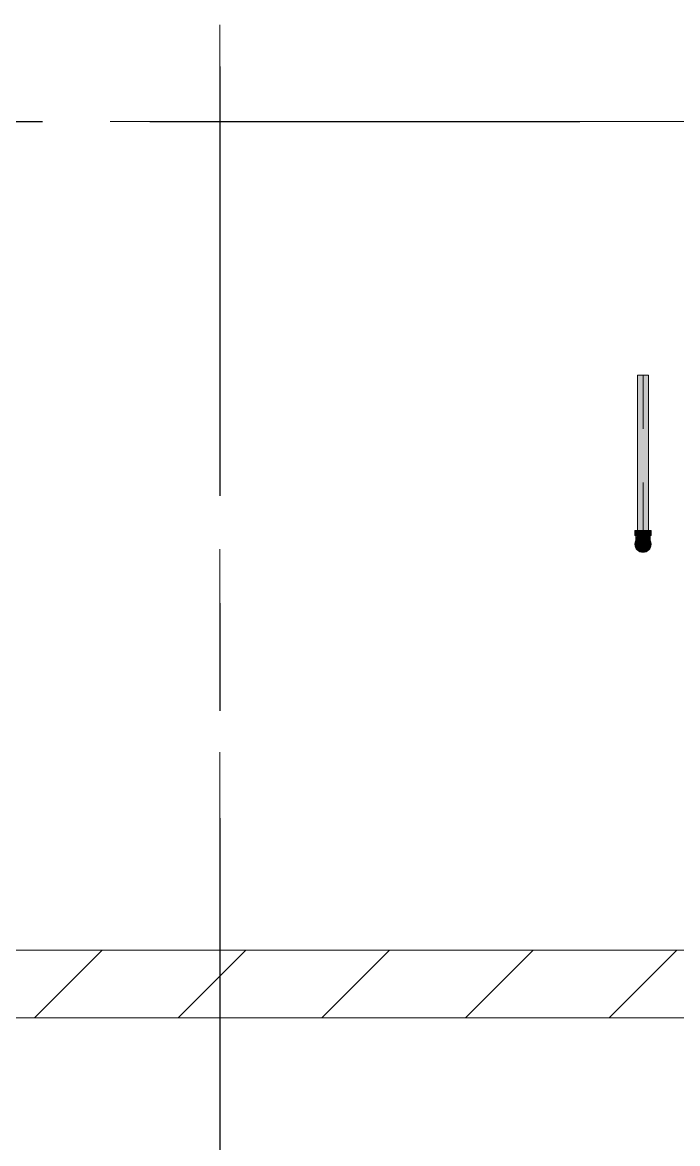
# Model space of a CAD drawing. Header units: millimetres. Extents: x -4000 to 187956, y -58990 to 162485.
# Drawn here: x 49917 to 51852, y 22428 to 25743 of the extents above; entities that cross this region are included whole.
import ezdxf

# ---------------------------------------------------------------- set-up
doc = ezdxf.new("R2010")
doc.units = ezdxf.units.MM
for name, pattern in [('Dash 1_16_', [317.5, 158.75, -158.75]), ('Grid Line', [2222.5, 1270, -317.5, 317.5, -317.5]), ('Grid Line 12_5mm', [2150, 1250, -300, 300, -300])]:
    doc.linetypes.add(name, pattern=pattern)
for name, color, linetype, lineweight in [('A-WALL', 113, 'Continuous', 13), ('A-WALL-PATT', 111, 'Continuous', 13), ('F-SPRN', 3, 'Continuous', 9), ('P-PIPE', 3, 'Continuous', 9), ('P-PIPE-CNTR', 3, 'Continuous', 9), ('S-GRID', 1, 'Continuous', 30)]:
    doc.layers.add(name, color=color, linetype=linetype, lineweight=lineweight)

# ---------------------------------------------------------------- blocks, each defined once
blk = doc.blocks.new('CMF2_NHAXUONG_A_rvt-1-FFS - TANG 1')
at = {"layer": 'A-WALL-PATT', "lineweight": 9}
h = blk.add_hatch(dxfattribs=at)
h.set_pattern_fill('FP_12', color=250, style=0, pattern_type=2)
h.set_pattern_definition([(45, (0, 0), (-212.132, 212.132), [])])
h.paths.add_polyline_path([(123099.8, 22800), (123099.8, 23000), (43099.8, 23000), (43099.8, 22800), (122899.8, 22800)])
at = {"layer": 'A-WALL', "color": 50, "lineweight": 15}
for p, q in [((123099.8, 23000), (43099.8, 23000)), ((43099.8, 22800), (67899.8, 22800))]:
    blk.add_line(p, q, dxfattribs=at)
at = {"layer": 'A-WALL', "color": 35, "lineweight": 15}
for p, q in [((71984.8, 23000), (43099.8, 23000)), ((43099.8, 22800), (67899.8, 22800))]:
    blk.add_line(p, q, dxfattribs=at)
at = {"layer": 'S-GRID', "linetype": 'Grid Line 12_5mm', "lineweight": 9}
for p, q in [((50500, 161185.2), (50500, -16487.4)), ((-824.3, 25450), (183641.1, 25450))]:
    blk.add_line(p, q, dxfattribs=at)
blk = doc.blocks.new('Sprinkler_Up - DN20-V518-FFS - TANG 1')
at = {"layer": 'F-SPRN', "transparency": 33554534}
for points in [[(-13.5, 0), (-3.9, 0.7), (-1.7, 2.9), (-1.2, 3.5), (-0.6, 4), (0.6, 4), (1.2, 3.5), (1.7, 2.9), (4.6, 0), (22.2, 0), (18, 13.1), (6.9, 21.2), (-6.9, 21.2), (-18, 13.1), (-22.2, 0)], [(0, -21.2), (6.9, -21.2), (18, -13.1), (22.2, 0), (3.9, -0.7), (1.7, -2.9), (1.2, -3.5), (0.6, -4), (-0.6, -4), (-1.2, -3.5), (-1.7, -2.9), (-4.6, 0), (-22.2, 0), (-18, -13.1), (-6.9, -21.2)], [(0, -16.7), (4.3, -16.1), (11.8, -11.8), (16.1, -4.3), (16.1, 4.3), (11.8, 11.8), (8.3, 14.4), (0, 16.7), (-4.3, 16.1), (-11.8, 11.8), (-16.1, 4.3), (-16.1, -4.3), (-11.8, -11.8), (-8.3, -14.4)], [(0, -15.6), (7.8, -13.5), (13.5, -7.8), (15.1, -4), (15.1, 4), (13.5, 7.8), (7.8, 13.5), (0, 15.6), (-7.8, 13.5), (-11, 11), (-15.1, 4), (-15.1, -4), (-11, -11), (-7.8, -13.5)], [(-10.9, -5.5), (-10.9, 5.4), (-14.5, 5.4), (-14.5, -5.5)], [(-7.7, -5.5), (-7.7, 5.4), (-10.9, 5.4), (-10.9, -5.5)], [(0, -5.5), (0, 5.4), (-7.7, 5.4), (-7.7, -5.5)], [(0, 0), (5.7, 0), (2.9, 4.9), (-2.9, 4.9), (-5.7, 0)], [(2.9, -4.9), (5.7, 0), (-5.7, 0), (-2.9, -4.9)], [(-4.6, 0), (4.6, 0), (0, 4.6)], [(0, -4.6), (4.6, 0), (-4.6, 0)], [(0, -2.6), (1.3, 0), (-1.8, 0)], [(-1.3, 0), (1.8, 0), (0, 2.6)], [(7.7, -5.5), (7.7, 5.4), (0, 5.4), (0, -5.5)], [(10.9, -5.5), (10.9, 5.4), (7.7, 5.4), (7.7, -5.5)], [(14.5, -5.5), (14.5, 5.4), (10.9, 5.4), (10.9, -5.5)]]:
    blk.add_hatch(color=1, dxfattribs=at).paths.add_polyline_path(points)
at = {"layer": 'F-SPRN', "color": 1}
for p, q in [((-11.5, 5.4), (-14.5, 5.4)), ((-14.5, 5.4), (-11.3, 5.4)), ((-14.5, 5.4), (-14.5, 3.7)), ((-14.5, 3.3), (-14.5, 0)), ((-11.5, 5.4), (-11.5, 4)), ((-10.9, 1.9), (-10.9, 3.6)), ((-10.8, 5.4), (-8, 5.4)), ((-8.1, 5.4), (-10.8, 5.4)), ((-8.1, 5.4), (-8.1, 2.8)), ((-8.1, 2.5), (-8.1, 0.7)), ((-7.7, 4.8), (-7.7, 2.7)), ((-7.7, 4.8), (-7.7, 2.7)), ((-7.7, 2.1), (-7.7, 0.5)), ((-7.7, 2.1), (-7.7, 0.5)), ((-6.7, 5.4), (-4.7, 5.4)), ((-5.8, 3.8), (-5.8, 2.2)), ((-2.1, 0), (-2.1, 0)), ((-2.1, 0), (-2.1, -0.1)), ((0, 2.1), (-0.1, 2.1)), ((0.1, 2.1), (0, 2.1)), ((2.1, 0), (2.1, 0.1)), ((2.1, 0), (2.1, 0)), ((4.7, 5.4), (6.5, 5.4)), ((7.7, 5.4), (10.8, 5.4)), ((7.7, 5.2), (7.7, 2.7)), ((7.7, 5.2), (7.7, 2.7)), ((7.7, 2.3), (7.7, 0.5)), ((7.7, 2.3), (7.7, 0.5)), ((10.8, 5.4), (8.1, 5.4)), ((8.1, 5.4), (8.1, 2.8)), ((8.1, 2.5), (8.1, 0.4)), ((10.9, 5.4), (14.5, 5.4)), ((10.9, 3.6), (10.9, 0.2)), ((14.5, 5.4), (11.5, 5.4)), ((11.5, 5.4), (11.5, 4)), ((11.5, 3), (11.5, 0.2)), ((14.5, 5.4), (14.5, -5.5)), ((-14.5, -1.3), (-14.5, -3.7)), ((-11.1, -5.5), (-14.5, -5.5)), ((-14.5, -5.5), (-11.5, -5.5)), ((-10.9, -2.6), (-10.9, -1.3)), ((-10.8, -5.5), (-8.1, -5.5)), ((-7.8, -5.5), (-10.8, -5.5)), ((-8.1, -4.2), (-8.1, -5.5)), ((-7.7, -2.7), (-7.7, -4)), ((-7.7, -2.7), (-7.7, -4)), ((-7, -5.5), (-5.8, -5.5)), ((-4.8, -5.5), (-7, -5.5)), ((-5.8, -2.3), (-5.8, -3.8)), ((-2.1, -0.3), (-2, -0.4)), ((-2, -0.4), (-2, -0.5)), ((-2, -0.5), (-2, -0.6)), ((-2, -0.6), (-2, -0.7)), ((-2, -0.7), (-1.9, -0.7)), ((-1.9, -0.7), (-1.9, -0.8)), ((-1.9, -0.8), (-1.9, -0.9)), ((-1.9, -0.9), (-1.8, -1)), ((-1.8, -1), (-1.8, -1.1)), ((-1.8, -1), (-1.8, -1)), ((-1.8, -1.1), (-1.7, -1.2)), ((-1.7, -1.2), (-1.6, -1.3)), ((-1.7, -1.2), (-1.7, -1.2)), ((-1.6, -1.3), (-1.6, -1.4)), ((-1.6, -1.4), (-1.5, -1.4)), ((-1.5, -1.4), (-1.4, -1.5)), ((-1.4, -1.5), (-1.3, -1.6)), ((-1.4, -1.5), (-1.4, -1.5)), ((-1.3, -1.6), (-1.3, -1.7)), ((-1.3, -1.7), (-1.2, -1.7)), ((-1.2, -1.7), (-1.1, -1.7)), ((-1.1, -1.7), (-1.1, -1.8)), ((-1.1, -1.8), (-1, -1.8)), ((-1, -1.8), (-0.9, -1.9)), ((-0.9, -1.9), (-0.8, -1.9)), ((-0.8, -1.9), (-0.7, -2)), ((-0.8, -1.9), (-0.8, -1.9)), ((-0.7, -2), (-0.6, -2)), ((-0.6, -2), (-0.5, -2)), ((-0.5, -2), (-0.4, -2)), ((-0.4, -2), (-0.3, -2.1)), ((-0.4, -2), (-0.4, -2)), ((-0.3, -2.1), (-0.2, -2.1)), ((-0.2, -2.1), (-0.1, -2.1)), ((-0.1, -2.1), (0, -2.1)), ((0, -2.1), (0.1, -2.1)), ((0.1, -2.1), (0.2, -2.1)), ((0.1, -2.1), (0.1, -2.1)), ((0.2, -2.1), (0.3, -2.1)), ((0.3, -2.1), (0.4, -2)), ((0.4, -2), (0.5, -2)), ((0.5, -2), (0.6, -2)), ((0.6, -2), (0.7, -2)), ((0.6, -2), (0.6, -2)), ((0.7, -2), (0.8, -1.9)), ((0.8, -1.9), (0.9, -1.9)), ((0.9, -1.9), (1, -1.8)), ((0.9, -1.9), (0.9, -1.9)), ((1, -1.8), (1.1, -1.8)), ((1.1, -1.8), (1.2, -1.7)), ((1.2, -1.7), (1.3, -1.6)), ((1.2, -1.7), (1.2, -1.7)), ((1.3, -1.6), (1.4, -1.6)), ((1.4, -1.5), (1.5, -1.5)), ((1.4, -1.6), (1.4, -1.5)), ((1.5, -1.4), (1.6, -1.3)), ((1.5, -1.5), (1.5, -1.4)), ((1.6, -1.3), (1.7, -1.2)), ((1.6, -1.3), (1.6, -1.3)), ((1.7, -1.1), (1.8, -1.1)), ((1.7, -1.2), (1.7, -1.1)), ((1.8, -1), (1.9, -0.9)), ((1.8, -1.1), (1.8, -1)), ((1.9, -0.8), (2, -0.7)), ((1.9, -0.8), (1.9, -0.8)), ((1.9, -0.9), (1.9, -0.8)), ((2, -0.4), (2.1, -0.3)), ((2, -0.5), (2, -0.4)), ((2, -0.5), (2, -0.5)), ((2, -0.6), (2, -0.5)), ((2, -0.7), (2, -0.6)), ((2.1, -0.1), (2.1, 0)), ((2.1, -0.2), (2.1, -0.1)), ((2.1, -0.3), (2.1, -0.2)), ((7, -5.5), (4.8, -5.5)), ((5.8, -2.2), (5.8, -3.8)), ((5.8, -5.5), (7, -5.5)), ((7.7, -0.5), (7.7, -2.3)), ((7.7, -0.5), (7.7, -2.3)), ((7.7, -2.7), (7.7, -5.4)), ((7.7, -2.7), (7.7, -5.4)), ((10.8, -5.5), (7.7, -5.5)), ((8.1, -0.4), (8.1, -2.5)), ((8.1, -2.8), (8.1, -5.5)), ((8.1, -5.5), (10.8, -5.5)), ((10.9, -0.2), (10.9, -3.6)), ((14.5, -5.5), (10.9, -5.5)), ((11.5, -0.2), (11.5, -3)), ((11.5, -4), (11.5, -5.5)), ((11.5, -5.5), (14.5, -5.5))]:
    blk.add_line(p, q, dxfattribs=at)
at = {"layer": 'F-SPRN', "color": 1, "flags": 128}
for points in [[(-0.6, 2), (-0.7, 2), (-0.8, 1.9), (-0.9, 1.9), (-0.9, 1.9), (-1, 1.8), (-1.1, 1.8), (-1.2, 1.7), (-1.2, 1.7), (-1.3, 1.6), (-1.4, 1.6), (-1.4, 1.5), (-1.5, 1.5), (-1.5, 1.4), (-1.6, 1.3), (-1.6, 1.3), (-1.7, 1.2), (-1.7, 1.1), (-1.8, 1.1), (-1.8, 1), (-1.9, 0.9), (-1.9, 0.8), (-1.9, 0.8), (-2, 0.7), (-2, 0.6), (-2, 0.5), (-2, 0.5), (-2, 0.4), (-2.1, 0.3), (-2.1, 0.2), (-2.1, 0.1), (-2.1, 0)], [(-0.5, 2), (-0.6, 2), (-0.6, 2)], [(-0.1, 2.1), (-0.1, 2.1), (-0.2, 2.1), (-0.3, 2.1), (-0.4, 2), (-0.5, 2)], [(0.8, 1.9), (0.7, 2), (0.6, 2), (0.5, 2), (0.4, 2), (0.4, 2), (0.3, 2.1), (0.2, 2.1), (0.1, 2.1)], [(2.1, 0.1), (2.1, 0.2), (2.1, 0.2), (2.1, 0.3), (2, 0.4), (2, 0.5), (2, 0.6), (2, 0.7), (1.9, 0.7), (1.9, 0.8), (1.9, 0.9), (1.8, 1), (1.8, 1), (1.8, 1.1), (1.7, 1.2), (1.7, 1.2), (1.6, 1.3), (1.6, 1.4), (1.5, 1.4), (1.4, 1.5), (1.4, 1.5), (1.3, 1.6), (1.3, 1.7), (1.2, 1.7), (1.1, 1.7), (1.1, 1.8), (1, 1.8), (0.9, 1.9), (0.8, 1.9), (0.8, 1.9)], [(-2.1, -0.1), (-2.1, -0.2), (-2.1, -0.2), (-2.1, -0.3)]]:
    blk.add_lwpolyline(points, dxfattribs=at)
at = {"layer": 'F-SPRN', "color": 1}
for radius, start, end in [(22.2, 360, 180), (21.9, 165.6773, 179.2615), (21.9, 144.7698, 164.8151), (21.9, 126.6942, 143.2701), (16.7, 167.6802, 180), (16.7, 167.6802, 180), (16.7, 155.3879, 164.9693), (16.7, 155.3879, 164.9693), (15.6, 166.4265, 180), (15.6, 166.4265, 180), (15.6, 150.9409, 165), (15.6, 159.6139, 165), (16.7, 136.7213, 149.931), (16.7, 136.7213, 149.931), (15.6, 150.9409, 156.3845), (15.6, 138.4214, 150), (15.6, 138.4214, 150), (21.9, 108.2621, 125.7507), (16.7, 121.4181, 130.5751), (16.7, 121.4181, 130.5751), (15.6, 120.5262, 133.2078), (15.6, 120.5262, 133.2078), (16.7, 106.5995, 120), (16.7, 106.5995, 120), (15.6, 114.4363, 119.9813), (15.6, 114.4363, 119.9813), (21.9, 99.348, 107.901), (4.63, 155.7832, 180), (4.63, 155.7832, 180), (16.7, 96.4143, 105), (16.7, 96.4143, 105), (4.63, 109.0192, 138.2703), (4.63, 109.0192, 138.2703), (21.9, 90.145, 98.8503), (15.6, 95.5762, 100.6843), (15.6, 95.5762, 100.6843), (2.56, 109.0192, 168.8278), (2.56, 109.0192, 168.8278), (2.04, 109.0192, 180), (16.7, 83.0684, 90), (16.7, 83.0684, 90), (4.63, 17.9592, 90), (4.63, 17.9592, 90), (3.81, 57.0577, 90), (2.56, 14.5599, 90), (2.56, 14.5599, 90), (2.04, 10.4703, 90), (21.9, 72.5583, 89.4624), (15.6, 75.573, 80.5892), (15.6, 75.573, 80.5892), (3.81, 16.1605, 43.8358), (15.6, 67.5614, 74.5481), (15.6, 67.5614, 74.5481), (16.7, 60, 75), (16.7, 60, 75), (15.6, 60.0187, 65.5637), (15.6, 60.0187, 65.5637), (21.9, 54.2493, 71.7379), (15.6, 46.7922, 60), (15.6, 46.7922, 60), (16.7, 49.4249, 58.5819), (16.7, 49.4249, 58.5819), (15.6, 30, 41.5786), (15.6, 30, 41.5786), (16.7, 30, 43.2787), (16.7, 30, 43.2787), (21.9, 36.7299, 53.3058), (15.6, 23.6155, 29.5646), (15.6, 15, 29.5646), (15.6, 15, 20.3861), (16.7, 15, 24.6121), (16.7, 15, 24.6121), (15.6, 360, 13.6618), (15.6, 0, 13.6618), (16.7, 360, 12.3198), (16.7, 0, 12.3198), (21.9, 15.1849, 35.2302), (21.9, 0.7385, 14.3227), (22.2, 180, 360), (21.9, 180.7385, 194.3227), (21.9, 195.1849, 215.2302), (21.9, 216.7299, 233.3058), (16.7, 180, 192.3198), (16.7, 180, 192.3198), (16.7, 195.0307, 204.6121), (16.7, 195.0307, 204.6121), (15.6, 181.9082, 193.6618), (15.6, 181.9082, 193.6618), (15.6, 197.3339, 209.5646), (15.6, 197.3339, 209.5646), (16.7, 210.069, 223.2787), (16.7, 210.069, 223.2787), (15.6, 212.5472, 221.5786), (15.6, 212.5472, 221.5786), (21.9, 234.2493, 251.7379), (16.7, 229.4249, 238.5819), (16.7, 229.4249, 238.5819), (15.6, 233.795, 240), (15.6, 233.795, 240), (16.7, 240, 255), (16.7, 240, 255), (15.6, 240.0187, 254.5481), (15.6, 240.0187, 254.5481), (21.9, 252.5583, 269.4624), (4.63, 197.9592, 0), (4.63, 197.9592, 360), (15.6, 255, 267.64), (15.6, 255, 267.64), (3.81, 196.1605, 360), (2.56, 191.1677, 270), (2.56, 191.1677, 270), (2.04, 190.4703, 270), (16.7, 263.0684, 270), (16.7, 263.0684, 270), (2.04, 270, 0), (2.56, 270, 0), (2.56, 270, 360), (21.9, 270.145, 278.8503), (15.6, 275.5762, 280.6843), (15.6, 275.5762, 280.6843), (16.7, 276.4143, 285), (16.7, 276.4143, 285), (21.9, 279.348, 287.901), (16.7, 286.5995, 300), (16.7, 286.5995, 300), (15.6, 294.4363, 299.9813), (15.6, 294.4363, 299.9813), (21.9, 288.2621, 305.7507), (15.6, 300, 313.2078), (15.6, 300, 313.2078), (16.7, 301.4181, 310.5751), (16.7, 301.4181, 310.5751), (15.6, 318.4214, 330), (15.6, 318.4214, 330), (16.7, 316.7213, 330), (16.7, 316.7213, 330), (21.9, 306.6942, 323.2701), (15.6, 330.4354, 345), (15.6, 330.4354, 336.3845), (15.6, 339.6139, 345), (15.6, 346.3382, 360), (15.6, 346.3382, 360), (16.7, 335.3879, 345), (16.7, 335.3879, 345), (16.7, 347.6802, 360), (16.7, 347.6802, 360), (21.9, 324.7698, 344.8151), (21.9, 345.6773, 359.2615)]:
    blk.add_arc((0, 0), radius, start, end, dxfattribs=at)
blk = doc.blocks.new('Steel_Transition_Threaded_HoaPhat - Standard-V519-FFS - TANG 1')
at = {"layer": 'P-PIPE', "lineweight": 13, "transparency": 33554534}
h = blk.add_hatch(color=1, dxfattribs=at)
h.paths.add_polyline_path([(51750, 24177.6), (51755.8, 24178.4), (51761.3, 24180.6), (51765.9, 24184.2), (51769.5, 24188.8), (51771.7, 24194.3), (51772.5, 24200.1), (51771.7, 24205.9), (51769.5, 24211.3), (51765.9, 24216), (51761.3, 24219.6), (51755.8, 24221.8), (51750, 24222.6), (51744.2, 24221.8), (51738.8, 24219.6), (51734.1, 24216), (51730.5, 24211.3), (51728.3, 24205.9), (51727.5, 24200.1), (51728.3, 24194.3), (51730.5, 24188.8), (51734.1, 24184.2), (51738.8, 24180.6), (51744.2, 24178.4)])
h.paths.add_polyline_path([(51750, 24180), (51744.8, 24180.7), (51740, 24182.7), (51735.8, 24185.9), (51732.6, 24190), (51730.6, 24194.9), (51729.9, 24200.1), (51730.6, 24205.3), (51732.6, 24210.1), (51735.8, 24214.3), (51740, 24217.5), (51744.8, 24219.5), (51750, 24220.2), (51755.2, 24219.5), (51760.1, 24217.5), (51764.2, 24214.3), (51767.4, 24210.1), (51769.4, 24205.3), (51770.1, 24200.1), (51769.4, 24194.9), (51767.4, 24190), (51764.2, 24185.9), (51760.1, 24182.7), (51755.2, 24180.7)])
for points in [[(51770.1, 24200.1), (51769.4, 24205.3), (51767.4, 24210.1), (51764.2, 24214.3), (51760.1, 24217.5), (51755.2, 24219.5), (51750, 24220.2), (51744.8, 24219.5), (51740, 24217.5), (51735.8, 24214.3), (51732.6, 24210.1), (51730.6, 24205.3), (51729.9, 24200.1), (51733.6, 24200.1), (51735.8, 24208.3), (51741.8, 24214.3), (51750, 24216.5), (51758.2, 24214.3), (51764.2, 24208.3), (51766.4, 24200.1)], [(51750, 24180), (51755.2, 24180.7), (51760.1, 24182.7), (51764.2, 24185.9), (51767.4, 24190), (51769.4, 24194.9), (51770.1, 24200.1), (51766.4, 24200.1), (51764.2, 24191.9), (51758.2, 24185.9), (51750, 24183.7), (51741.8, 24185.9), (51735.8, 24191.9), (51733.6, 24200.1), (51729.9, 24200.1), (51730.6, 24194.9), (51732.6, 24190), (51735.8, 24185.9), (51740, 24182.7), (51744.8, 24180.7)], [(51750, 24181.6), (51754.8, 24182.2), (51759.3, 24184.1), (51763.1, 24187), (51766, 24190.8), (51767.9, 24195.3), (51768.5, 24200.1), (51767.9, 24204.9), (51766, 24209.3), (51763.1, 24213.2), (51759.3, 24216.1), (51754.8, 24218), (51750, 24218.6), (51745.2, 24218), (51740.8, 24216.1), (51736.9, 24213.2), (51734, 24209.3), (51732.1, 24204.9), (51731.5, 24200.1), (51732.1, 24195.3), (51734, 24190.8), (51736.9, 24187), (51740.8, 24184.1), (51745.2, 24182.2)]]:
    blk.add_hatch(color=1, dxfattribs=at).paths.add_polyline_path(points)
at = {"layer": 'P-PIPE', "color": 20, "lineweight": 13}
for radius, start, end in [(22.5, 0, 180), (22.5, 165, 180), (22.5, 180, 0), (22.5, 180, 0), (22.5, 105, 165), (20.1, 166.0499, 180), (20.1, 180, 193.9501), (20.1, 150, 162.7449), (18.5, 166.5939, 180), (18.5, 166.5939, 180), (18.5, 180, 193.4061), (18.5, 180, 193.4061), (18.5, 157.6232, 165), (18.5, 157.6232, 165), (20.1, 128.8856, 148.1553), (16.4, 180.8106, 191.4533), (16.4, 168.5467, 175.1607), (18.5, 136.4297, 150), (18.5, 136.4297, 150), (16.4, 158.0319, 163.506), (16.4, 141.9681, 150), (18.5, 123.4976, 133.2041), (18.5, 123.4976, 133.2041), (20.1, 109.6859, 125.0043), (16.4, 121.0738, 126.4537), (18.5, 106.819, 120), (18.5, 106.819, 120), (16.4, 113.4045, 120), (16.4, 107.4657, 111.9681), (22.5, 0, 105), (20.1, 100.9975, 105), (18.5, 91.4353, 103.2046), (18.5, 91.4353, 103.2046), (16.4, 96.2132, 104.6042), (20.1, 90.5246, 98.5089), (18.5, 78.0986, 90), (18.5, 78.0986, 90), (20.1, 75.0607, 87.9279), (16.4, 66.9681, 75), (18.5, 60, 75), (18.5, 60, 75), (20.1, 54.9957, 75), (18.5, 46.7959, 56.5024), (18.5, 46.7959, 56.5024), (20.1, 31.8447, 51.1144), (16.4, 30, 38.0319), (18.5, 30, 43.5703), (18.5, 30, 43.5703), (16.4, 0, 8.0319), (16.4, 351.9681, 0), (18.5, 15, 22.3768), (18.5, 15, 22.3768), (20.1, 17.2551, 30), (18.5, 0, 13.4061), (18.5, 0, 13.4061), (18.5, 346.5939, 0), (18.5, 346.5939, 0), (20.1, 0, 13.9501), (20.1, 346.0499, 0), (20.1, 197.2551, 210), (18.5, 195, 202.3768), (18.5, 195, 202.3768), (20.1, 211.8447, 225), (18.5, 210, 223.5703), (18.5, 210, 223.5703), (20.1, 225, 231.1144), (16.4, 210.6635, 218.0319), (18.5, 226.7959, 236.5024), (18.5, 226.7959, 236.5024), (20.1, 234.9957, 255), (16.4, 230.4733, 236.6389), (18.5, 240, 255), (18.5, 240, 255), (16.4, 240, 246.5955), (16.4, 246.9681, 255), (20.1, 255.0607, 267.9279), (18.5, 258.0986, 270), (18.5, 258.0986, 270), (16.4, 264.1652, 268.506), (20.1, 270.5246, 278.5089), (18.5, 271.4353, 283.2046), (18.5, 271.4353, 283.2046), (16.4, 276.4537, 283.9063), (20.1, 280.9975, 285), (16.4, 287.4657, 291.9681), (18.5, 286.819, 300), (18.5, 286.819, 300), (16.4, 293.4045, 300), (20.1, 289.6859, 305.0043), (18.5, 303.4976, 313.2041), (18.5, 303.4976, 313.2041), (20.1, 308.8856, 328.1553), (18.5, 316.4297, 330), (18.5, 316.4297, 330), (16.4, 338.0319, 342.8691), (18.5, 337.6232, 345), (18.5, 337.6232, 345), (20.1, 330, 342.7449)]:
    blk.add_arc((51750, 24200.1), radius, start, end, dxfattribs=at)
blk = doc.blocks.new('Steel_Elbow_Threaded_HoaPhat - Standard-V520-FFS - TANG 1')
at = {"layer": 'P-PIPE', "lineweight": 13, "transparency": 33554534}
for points in [[(51750, 24225.5), (51750, 24240.6), (51725.9, 24240.6), (51726.7, 24225.5), (51743.8, 24225.5)], [(51774.1, 24225.5), (51773.3, 24240.6), (51750, 24240.6), (51750, 24225.5), (51773.3, 24225.5)], [(51750, 24176), (51756.2, 24176.8), (51762.1, 24179.2), (51767.1, 24183), (51770.9, 24188), (51773.3, 24193.8), (51774.1, 24200.1), (51773.3, 24206.3), (51770.9, 24212.1), (51767.1, 24217.1), (51762.1, 24221), (51756.2, 24223.4), (51750, 24224.2), (51743.8, 24223.4), (51737.9, 24221), (51733, 24217.1), (51729.1, 24212.1), (51726.7, 24206.3), (51725.9, 24200.1), (51726.7, 24193.8), (51729.1, 24188), (51733, 24183), (51737.9, 24179.2), (51743.8, 24176.8)]]:
    blk.add_hatch(color=1, dxfattribs=at).paths.add_polyline_path(points)
h = blk.add_hatch(color=1, dxfattribs=at)
h.paths.add_polyline_path([(51742.8, 24220), (51740.3, 24220), (51744.1, 24221.9)])
h.paths.add_polyline_path([(51729.8, 24210.2), (51731.2, 24210.7), (51737.2, 24217.6), (51742.8, 24220), (51750, 24221.2), (51750, 24225.5), (51731.7, 24225.5), (51730.3, 24221.7), (51730.1, 24214.3)])
h = blk.add_hatch(color=1, dxfattribs=at)
h.paths.add_polyline_path([(51766.9, 24215.3), (51769.5, 24210.7), (51768.6, 24214.6)])
h.paths.add_polyline_path([(51770.9, 24208.6), (51770.6, 24217.2), (51769.5, 24216.8), (51769.4, 24220.9), (51770.7, 24221.2), (51769.6, 24225.5), (51750, 24225.5), (51750, 24221.2), (51757.2, 24220), (51755.9, 24221.9), (51763.4, 24217.2), (51767.4, 24213.1), (51766.2, 24218.2), (51768.6, 24214.6)])
at = {"layer": 'P-PIPE', "color": 20, "lineweight": 13}
for p, q in [((51725.9, 24240.6), (51725.9, 24225.5)), ((51726.7, 24240.6), (51725.9, 24240.6)), ((51750, 24240.6), (51725.9, 24240.6)), ((51733, 24240.6), (51726.7, 24240.6)), ((51737.9, 24240.6), (51733.8, 24240.6)), ((51743.8, 24240.6), (51738.2, 24240.6)), ((51750, 24240.6), (51743.8, 24240.6)), ((51756.2, 24240.6), (51750, 24240.6)), ((51774.1, 24240.6), (51750, 24240.6)), ((51761.8, 24240.6), (51756.2, 24240.6)), ((51766.2, 24240.6), (51762.1, 24240.6)), ((51774.1, 24240.6), (51767.1, 24240.6)), ((51774.1, 24225.5), (51774.1, 24240.6)), ((51725.9, 24225.5), (51731.5, 24225.5)), ((51725.9, 24225.5), (51750, 24225.5)), ((51736.4, 24225.5), (51728.9, 24225.5)), ((51728.9, 24210.9), (51728.9, 24211.8)), ((51728.9, 24207.1), (51728.9, 24207.8)), ((51728.9, 24206.4), (51728.9, 24207.1)), ((51728.9, 24205.7), (51728.9, 24206.4)), ((51728.9, 24205.1), (51728.9, 24205.7)), ((51728.9, 24204.5), (51728.9, 24205.1)), ((51728.9, 24204), (51728.9, 24204.5)), ((51728.9, 24203.4), (51728.9, 24204)), ((51728.9, 24203), (51728.9, 24203.4)), ((51728.9, 24201.7), (51728.9, 24202.1)), ((51728.9, 24201.4), (51728.9, 24201.7)), ((51728.9, 24201.1), (51728.9, 24201.4)), ((51728.9, 24200.4), (51728.9, 24200.6)), ((51728.9, 24200.3), (51728.9, 24200.4)), ((51728.9, 24200.2), (51728.9, 24200.3)), ((51728.9, 24200.1), (51728.9, 24200.2)), ((51728.9, 24200.1), (51728.9, 24200.1)), ((51728.9, 24199.9), (51728.9, 24200.1)), ((51728.9, 24199), (51728.9, 24199.9)), ((51728.9, 24198.2), (51728.9, 24199)), ((51729, 24197.3), (51728.9, 24198.2)), ((51731.5, 24225.5), (51733, 24225.5)), ((51732.8, 24225.5), (51731.7, 24225.5)), ((51736.4, 24225.5), (51733.8, 24225.5)), ((51734, 24225.5), (51737.9, 24225.5)), ((51742.8, 24225.5), (51736.4, 24225.5)), ((51742.8, 24225.5), (51736.4, 24225.5)), ((51737.9, 24225.5), (51742.7, 24225.5)), ((51750, 24225.5), (51743.7, 24225.5)), ((51750, 24225.5), (51743.7, 24225.5)), ((51743.8, 24225.5), (51750, 24225.5)), ((51750, 24225.5), (51756.2, 24225.5)), ((51750, 24225.5), (51774.1, 24225.5)), ((51756.3, 24225.5), (51750, 24225.5)), ((51756.3, 24225.5), (51750, 24225.5)), ((51763.6, 24225.5), (51757.2, 24225.5)), ((51771.2, 24225.5), (51757.2, 24225.5)), ((51757.3, 24225.5), (51762.1, 24225.5)), ((51762.1, 24225.5), (51766, 24225.5)), ((51766.2, 24225.5), (51763.6, 24225.5)), ((51767.1, 24225.5), (51769.7, 24225.5)), ((51768.3, 24225.5), (51767.2, 24225.5)), ((51769.9, 24225.5), (51768.3, 24225.5)), ((51769.7, 24225.5), (51774.1, 24225.5)), ((51771, 24197.6), (51770.9, 24196.7)), ((51771.1, 24198.4), (51771, 24197.6)), ((51771.2, 24200.1), (51771.1, 24199.2)), ((51771.1, 24199.2), (51771.1, 24198.4)), ((51771.2, 24212), (51771.2, 24211.2)), ((51771.2, 24211.2), (51771.2, 24210.3)), ((51771.2, 24208.7), (51771.2, 24208)), ((51771.2, 24208), (51771.2, 24207.3)), ((51771.2, 24207.3), (51771.2, 24206.6)), ((51771.2, 24206.6), (51771.2, 24205.9)), ((51771.2, 24205.9), (51771.2, 24205.3)), ((51771.2, 24204.1), (51771.2, 24203.6)), ((51771.2, 24203.6), (51771.2, 24203.1)), ((51771.2, 24203.1), (51771.2, 24202.6)), ((51771.2, 24201.8), (51771.2, 24201.5)), ((51771.2, 24201.5), (51771.2, 24201.2)), ((51771.2, 24201.2), (51771.2, 24200.9)), ((51771.2, 24200.5), (51771.2, 24200.3)), ((51771.2, 24200.3), (51771.2, 24200.2)), ((51771.2, 24200.2), (51771.2, 24200.1)), ((51771.2, 24200.1), (51771.2, 24200.1)), ((51729.2, 24196.5), (51729, 24197.3)), ((51729.3, 24195.7), (51729.2, 24196.5)), ((51729.5, 24194.8), (51729.3, 24195.7)), ((51729.7, 24194), (51729.5, 24194.8)), ((51730, 24193.2), (51729.7, 24194)), ((51730.3, 24192.4), (51730, 24193.2)), ((51730.6, 24191.6), (51730.3, 24192.4)), ((51731, 24190.9), (51730.6, 24191.6)), ((51731.3, 24190.1), (51731, 24190.9)), ((51731.8, 24189.4), (51731.3, 24190.1)), ((51732.2, 24188.7), (51731.8, 24189.4)), ((51734.3, 24186), (51733.7, 24186.6)), ((51734.8, 24185.4), (51734.3, 24186)), ((51735.4, 24184.8), (51734.8, 24185.4)), ((51736.1, 24184.2), (51735.4, 24184.8)), ((51736.7, 24183.6), (51736.1, 24184.2)), ((51737.4, 24183.1), (51736.7, 24183.6)), ((51738.1, 24182.6), (51737.4, 24183.1)), ((51738.8, 24182.2), (51738.1, 24182.6)), ((51741, 24181), (51740.2, 24181.3)), ((51741.8, 24180.6), (51741, 24181)), ((51742.6, 24180.3), (51741.8, 24180.6)), ((51743.3, 24180), (51742.6, 24180.3)), ((51745.8, 24179.4), (51745, 24179.5)), ((51746.6, 24179.2), (51745.8, 24179.4)), ((51747.5, 24179.1), (51746.6, 24179.2)), ((51748.3, 24179), (51747.5, 24179.1)), ((51749.2, 24179), (51748.3, 24179)), ((51750, 24178.9), (51749.2, 24179)), ((51750.2, 24178.9), (51750, 24178.9)), ((51751.1, 24179), (51750.2, 24178.9)), ((51751.9, 24179), (51751.1, 24179)), ((51754.4, 24179.4), (51753.6, 24179.2)), ((51755.3, 24179.6), (51754.4, 24179.4)), ((51757.7, 24180.4), (51756.9, 24180.1)), ((51758.4, 24180.7), (51757.7, 24180.4)), ((51759.2, 24181.1), (51758.4, 24180.7)), ((51760, 24181.4), (51759.2, 24181.1)), ((51760.7, 24181.8), (51760, 24181.4)), ((51761.4, 24182.3), (51760.7, 24181.8)), ((51762.1, 24182.8), (51761.4, 24182.3)), ((51762.8, 24183.3), (51762.1, 24182.8)), ((51763.5, 24183.8), (51762.8, 24183.3)), ((51764.1, 24184.3), (51763.5, 24183.8)), ((51764.7, 24184.9), (51764.1, 24184.3)), ((51765.3, 24185.5), (51764.7, 24184.9)), ((51765.9, 24186.1), (51765.3, 24185.5)), ((51766.4, 24186.8), (51765.9, 24186.1)), ((51767, 24187.5), (51766.4, 24186.8)), ((51767.5, 24188.1), (51767, 24187.5)), ((51767.9, 24188.9), (51767.5, 24188.1)), ((51769.1, 24191.1), (51768.8, 24190.3)), ((51769.5, 24191.9), (51769.1, 24191.1)), ((51769.8, 24192.6), (51769.5, 24191.9)), ((51770.1, 24193.4), (51769.8, 24192.6)), ((51770.3, 24194.2), (51770.1, 24193.4)), ((51770.5, 24195.1), (51770.3, 24194.2)), ((51770.7, 24195.9), (51770.5, 24195.1)), ((51770.9, 24196.7), (51770.7, 24195.9))]:
    blk.add_line(p, q, dxfattribs=at)
at = {"layer": 'P-PIPE', "color": 20, "lineweight": 13, "flags": 128}
for points in [[(51728.9, 24211.8), (51728.9, 24212.6), (51728.9, 24213.5), (51728.9, 24214.4), (51728.9, 24215.4), (51728.9, 24216.3), (51728.9, 24217.3), (51728.9, 24218.2), (51728.9, 24219.2), (51728.9, 24220.2), (51728.9, 24221.2), (51728.9, 24222.2), (51728.9, 24223.2), (51728.9, 24224.2), (51728.9, 24225.2), (51728.9, 24225.5)], [(51728.9, 24207.8), (51728.9, 24208.5), (51728.9, 24209.3), (51728.9, 24210.1), (51728.9, 24210.9)], [(51728.9, 24202.1), (51728.9, 24202.5), (51728.9, 24203)], [(51728.9, 24200.6), (51728.9, 24200.8), (51728.9, 24201.1)], [(51771.2, 24225.5), (51771.2, 24224.5), (51771.2, 24223.5), (51771.2, 24222.5), (51771.2, 24221.5), (51771.2, 24220.5), (51771.2, 24219.5), (51771.2, 24218.5), (51771.2, 24217.5), (51771.2, 24216.6), (51771.2, 24215.6), (51771.2, 24214.7), (51771.2, 24213.8), (51771.2, 24212.9), (51771.2, 24212)], [(51771.2, 24210.3), (51771.2, 24209.5), (51771.2, 24208.7)], [(51771.2, 24205.3), (51771.2, 24204.7), (51771.2, 24204.1)], [(51771.2, 24202.6), (51771.2, 24202.2), (51771.2, 24201.8)], [(51771.2, 24200.9), (51771.2, 24200.7), (51771.2, 24200.5)], [(51733.7, 24186.6), (51733.2, 24187.3), (51732.7, 24188), (51732.2, 24188.7)], [(51740.2, 24181.3), (51739.5, 24181.7), (51738.8, 24182.2)], [(51745, 24179.5), (51744.2, 24179.8), (51743.3, 24180)], [(51753.6, 24179.2), (51752.8, 24179.1), (51751.9, 24179)], [(51756.9, 24180.1), (51756.1, 24179.8), (51755.3, 24179.6)], [(51768.8, 24190.3), (51768.4, 24189.6), (51767.9, 24188.9)]]:
    blk.add_lwpolyline(points, dxfattribs=at)
at = {"layer": 'P-PIPE', "color": 20, "lineweight": 13}
for radius, start, end in [(24.1, 90, 270), (24.1, 90, 270), (21.1, 172.7204, 178.0438), (21.1, 181.9711, 187.7672), (21.1, 165.7465, 170), (21.1, 156.3578, 164.9665), (21.1, 150.0076, 154.6322), (21.1, 141.5854, 146.2592), (21.1, 130, 141.0488), (21.1, 112.3295, 125.8024), (21.1, 99.9464, 104.9657), (21.1, 90, 95.2662), (24.1, 270, 90), (24.1, 270, 90), (21.1, 75.0343, 90), (21.1, 60.7988, 67.0623), (21.1, 54.1976, 59.9895), (21.1, 38.4146, 50), (21.1, 25.3678, 29.9924), (21.1, 15.0335, 23.6422), (21.1, 1.9562, 7.2796), (21.1, 352.2328, 358.0289), (21.1, 190, 194.2657), (21.1, 195.0455, 204.7351), (21.1, 205.3748, 209.9974), (21.1, 213.7495, 218.4271), (21.1, 218.9611, 230), (21.1, 234.2198, 247.6765), (21.1, 255.037, 270), (21.1, 271.1041, 278.9613), (21.1, 279.9303, 284.963), (21.1, 292.9314, 303.6981), (21.1, 310, 321.5729), (21.1, 330.0026, 334.1966), (21.1, 334.6252, 344.9545), (21.1, 345.7343, 350)]:
    blk.add_arc((51750, 24200.1), radius, start, end, dxfattribs=at)

msp = doc.modelspace()

# ---------------------------------------------------------------- block references
at = {"lineweight": 5}
msp.add_blockref('CMF2_NHAXUONG_A_rvt-1-FFS - TANG 1', (0, 0), dxfattribs=at)

# ---------------------------------------------------------------- next in the draw order: hatches: boundary and pattern name
at = {"layer": 'P-PIPE', "transparency": 33554534}
for points in [[(51750, 24240.6), (51750, 24700.1), (51733.3, 24700.1), (51733.9, 24240.6), (51745.7, 24240.6)], [(51750, 24240.6), (51766.7, 24240.6), (51766.1, 24700.1), (51750, 24700.1), (51750, 24258.7)], [(51741.7, 24185.6), (51742.8, 24187.6), (51741.7, 24191.7), (51742.8, 24195.9), (51745.8, 24199), (51757.2, 24204.3), (51758.4, 24208.4), (51757.2, 24212.6), (51755.9, 24214.3), (51750, 24216.8), (51741.7, 24214.6), (51735.5, 24208.4), (51733.3, 24200.1), (51735.5, 24191.7), (51738.2, 24188.3)], [(51750, 24183.4), (51758.4, 24185.6), (51761.8, 24188.3), (51766.1, 24195.8), (51766.1, 24204.4), (51761.8, 24211.9), (51758.4, 24214.6), (51750, 24216.8), (51745.7, 24216.2), (51738.2, 24211.9), (51733.9, 24204.4), (51733.9, 24195.8), (51738.2, 24188.3), (51741.7, 24185.6)]]:
    msp.add_hatch(color=1, dxfattribs=at).paths.add_polyline_path(points)

# ---------------------------------------------------------------- next in the draw order: linework, layer by layer
at = {"layer": 'P-PIPE', "color": 20, "lineweight": 13}
for p, q in [((51733.3, 24700.1), (51733.3, 24240.6)), ((51766.7, 24700.1), (51733.3, 24700.1)), ((51766.7, 24240.6), (51766.7, 24700.1)), ((51733.3, 24240.6), (51737.9, 24240.6)), ((51738.2, 24240.6), (51761.8, 24240.6)), ((51762.1, 24240.6), (51766.7, 24240.6))]:
    msp.add_line(p, q, dxfattribs=at)
at = {"layer": 'P-PIPE', "color": 1}
for centre, radius, start, end in [((51750, 24200.1), 16.7, 170.1108, 177.203), ((51750, 24200.1), 16.7, 182.797, 189.8892), ((51750, 24200.1), 16.7, 157.579, 164.2722), ((51750, 24200.1), 16.7, 140.6908, 147.6969), ((51750, 24191.7), 8.35, 131.0366, 150), ((51750, 24191.7), 8.35, 115.6806, 125.5287), ((51750, 24191.7), 8.35, 100.6842, 114.0387), ((51750, 24191.7), 8.35, 90, 100.6842), ((51750, 24208.4), 8.35, 270, 280.6842), ((51750, 24208.4), 8.35, 69.0027, 79.2369), ((51750, 24208.4), 8.35, 46.6998, 60.5692), ((51750, 24208.4), 8.35, 316.3183, 330), ((51750, 24208.4), 8.35, 20.1285, 29.0413), ((51750, 24208.4), 8.35, 8.0385, 17.9918), ((51750, 24200.1), 16.7, 46.0317, 51.8726), ((51750, 24200.1), 16.7, 32.3031, 45.2846), ((51750, 24200.1), 16.7, 25.0364, 31.0974), ((51750, 24200.1), 16.7, 16.9375, 22.421), ((51750, 24200.1), 16.7, 4.3093, 9.8892), ((51750, 24200.1), 16.7, 350.1108, 355.6907), ((51750, 24200.1), 16.7, 190.2154, 195.2487), ((51750, 24200.1), 16.7, 231.8726, 237.203), ((51750, 24191.7), 8.35, 172.0327, 181.5407), ((51750, 24191.7), 8.35, 199.9004, 209.0413), ((51750, 24200.1), 16.7, 246.8976, 251.0986), ((51750, 24191.7), 8.35, 226.6998, 240.5692), ((51750, 24200.1), 16.7, 254.7154, 259.6727), ((51750, 24191.7), 8.35, 249.0027, 259.2369), ((51750, 24200.1), 16.7, 266.0042, 273.5288), ((51750, 24200.1), 16.7, 284.6882, 289.3082), ((51750, 24200.1), 16.7, 308.1274, 313.9683), ((51750, 24200.1), 16.7, 314.7154, 320.6908), ((51750, 24200.1), 16.7, 328.9026, 336.686)]:
    msp.add_arc(centre, radius, start, end, dxfattribs=at)
at = {"layer": 'P-PIPE-CNTR', "color": 1, "linetype": 'Dash 1_16_'}
for p, q in [((51750, 24700.1), (51750, 24240.6)), ((51750, 24700.1), (51750, 24240.6)), ((51725, 24200.1), (51727.5, 24200.1)), ((51727.8, 24200.1), (51731.5, 24200.1)), ((51736.5, 24200.1), (51742.3, 24200.1)), ((51745.4, 24200.1), (51747.6, 24200.1)), ((51748.7, 24200.1), (51750, 24200.1)), ((51750, 24222.6), (51750, 24225.1)), ((51750, 24221.2), (51750, 24222.6)), ((51750, 24218.6), (51750, 24220.2)), ((51750, 24216.8), (51750, 24218.6)), ((51750, 24213.6), (51750, 24215.2)), ((51750, 24209.8), (51750, 24212.6)), ((51750, 24205.5), (51750, 24209.1)), ((51750, 24202.6), (51750, 24204.3)), ((51750, 24200.1), (51750, 24202.1)), ((51750, 24198), (51750, 24200.1)), ((51750, 24200.1), (51751.3, 24200.1)), ((51750, 24195.9), (51750, 24197.5)), ((51751.8, 24200.1), (51754.6, 24200.1)), ((51755.7, 24200.1), (51763.5, 24200.1)), ((51766.4, 24200.1), (51767.9, 24200.1)), ((51768.5, 24200.1), (51772.2, 24200.1)), ((51772.5, 24200.1), (51775, 24200.1)), ((51750, 24191.1), (51750, 24194.6)), ((51750, 24188.1), (51750, 24190.4)), ((51750, 24185), (51750, 24186.5)), ((51750, 24181.6), (51750, 24183.4)), ((51750, 24180), (51750, 24181.6)), ((51750, 24177.6), (51750, 24178.9)), ((51750, 24175.1), (51750, 24177.6))]:
    msp.add_line(p, q, dxfattribs=at)
at = {"layer": 'P-PIPE-CNTR', "color": 20, "lineweight": 13}
for p, q in [((51750, 24240.6), (51750, 24225.5)), ((51750, 24225.5), (51750, 24224.1)), ((51750, 24224.1), (51750, 24222.3)), ((51750, 24222.2), (51750, 24220.8)), ((51750, 24219.7), (51750, 24217.9)), ((51750, 24217.9), (51750, 24216.1)), ((51750, 24214.4), (51750, 24212.9)), ((51750, 24211.9), (51750, 24209.4)), ((51750, 24208.8), (51750, 24207.5)), ((51750, 24207.5), (51750, 24204.1)), ((51750, 24202.5), (51750, 24201)), ((51750, 24200.7), (51750, 24200.1))]:
    msp.add_line(p, q, dxfattribs=at)
at = {"layer": 'S-GRID', "linetype": 'Grid Line'}
for p, q in [((50500, 161185.2), (50500, -16487.4)), ((-824.3, 25450), (183641.1, 25450))]:
    msp.add_line(p, q, dxfattribs=at)

# ---------------------------------------------------------------- next in the draw order: block references
at = {"layer": 'F-SPRN', "color": 1}
msp.add_blockref('Sprinkler_Up - DN20-V518-FFS - TANG 1', (51750, 24200.1), dxfattribs=at)
at = {"layer": 'P-PIPE', "color": 20, "lineweight": 13}
for name in ['Steel_Elbow_Threaded_HoaPhat - Standard-V520-FFS - TANG 1', 'Steel_Transition_Threaded_HoaPhat - Standard-V519-FFS - TANG 1']:
    msp.add_blockref(name, (0, 0), dxfattribs=at)

doc.saveas('drawing.dxf')
